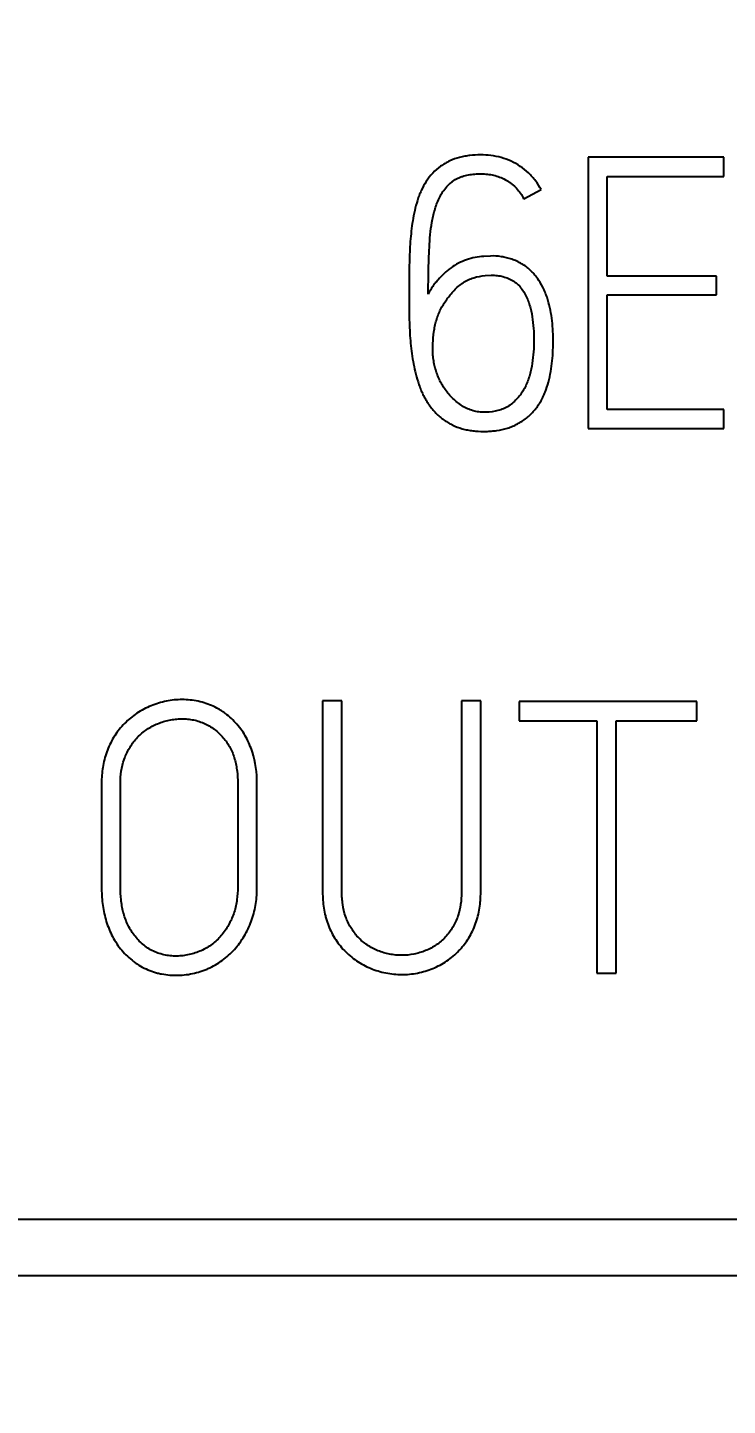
# Model space of a CAD drawing. Extents: x 0 to 420, y 0 to 297.
# Drawn here: x 136.68 to 140.8, y 164.22 to 172.33 of the extents above; entities that cross this region are included whole.
import ezdxf

# ---------------------------------------------------------------- set-up
doc = ezdxf.new("R2010")
doc.units = 0
doc.header["$LTSCALE"] = 23.1
for name, color, linetype in [('10000_FRONT', 7, 'CONTINUOUS'), ('10100_DIM_FRONT', 7, 'CONTINUOUS'), ('10500_FRONT_LABELING', 7, 'CONTINUOUS')]:
    doc.layers.add(name, color=color, linetype=linetype)
doc.styles.get("Standard").update_dxf_attribs({"font": 'txt', "width": 0.8})
doc.dimstyles.new('DIMSTYLE_1', dxfattribs={"dimtxt": 3.5, "dimasz": 3.5, "dimexe": 0.18, "dimexo": 0.0625, "dimgap": 0.09, "dimtad": 1, "dimtxsty": 'STANDARD', "dimcen": 0.09, "dimazin": 3, "dimtp": 0.05, "dimtm": 0.05, "dimtfac": 1, "dimtofl": 0, "dimtmove": 0, "dimatfit": 3, "dimtolj": 1})

# ---------------------------------------------------------------- blocks, each defined once
blk = doc.blocks.new('*D0')
at = {"layer": '10100_DIM_FRONT', "linetype": 'CONTINUOUS'}
for p, q in [((159.5742, 187.4621), (159.5742, 124.6714)), ((80.0742, 147.0131), (80.0742, 124.6714)), ((80.0742, 126.6714), (119.8242, 126.6714)), ((159.5742, 126.6714), (119.8242, 126.6714))]:
    blk.add_line(p, q, dxfattribs=at)
for points in [[(83.5742, 127.1714), (80.0742, 126.6714), (83.5742, 126.1714)], [(156.0742, 126.1714), (159.5742, 126.6714), (156.0742, 127.1714)]]:
    blk.add_solid(points, dxfattribs=at)
at = {"layer": '10100_DIM_FRONT', "linetype": 'CONTINUOUS', "width": 0.714286}
blk.add_text('79,5', height=3.5, dxfattribs=at).set_placement((115.9935, 127.5464))
blk = doc.blocks.new('*D1')
at = {"layer": '10100_DIM_FRONT', "linetype": 'CONTINUOUS'}
for p, q in [((88.074177, 187.462099), (88.074177, 132.024382)), ((159.574177, 147.949506), (159.574177, 132.024382)), ((88.074177, 134.024382), (123.824177, 134.024382)), ((159.574177, 134.024382), (123.824177, 134.024382))]:
    blk.add_line(p, q, dxfattribs=at)
for points in [[(91.574177, 134.524382), (88.074177, 134.024382), (91.574177, 133.524382)], [(156.074177, 133.524382), (159.574177, 134.024382), (156.074177, 134.524382)]]:
    blk.add_solid(points, dxfattribs=at)
at = {"layer": '10100_DIM_FRONT', "linetype": 'CONTINUOUS', "width": 0.660714}
blk.add_text('71,5', height=3.5, dxfattribs=at).set_placement((120.380361, 134.899382))

msp = doc.modelspace()

# ---------------------------------------------------------------- linework, layer by layer
at = {"layer": '10000_FRONT', "color": 7, "linetype": 'CONTINUOUS'}
for p, q in [((88.0742, 165.3156), (159.5742, 165.3156)), ((88.0742, 164.9826), (159.5742, 164.9826))]:
    msp.add_line(p, q, dxfattribs=at)
at = {"layer": '10500_FRONT_LABELING', "color": 7, "linetype": 'CONTINUOUS'}
for p, q in [((139.9793, 171.5631), (139.9793, 169.9675)), ((140.776, 171.5631), (139.9793, 171.5631)), ((140.776, 171.4499), (140.776, 171.5631)), ((140.0903, 170.8641), (140.0903, 171.4499)), ((140.0903, 171.4499), (140.776, 171.4499)), ((139.5998, 171.319), (139.7019, 171.3723)), ((139.4046, 170.9817), (139.3646, 170.9795)), ((139.3735, 170.8663), (139.409, 170.8685)), ((140.7338, 170.8641), (140.0903, 170.8641)), ((140.7338, 170.7531), (140.7338, 170.8641)), ((140.0903, 170.0785), (140.0903, 170.7531)), ((140.0903, 170.7531), (140.7338, 170.7531)), ((140.776, 170.0785), (140.0903, 170.0785)), ((140.776, 169.9675), (140.776, 170.0785)), ((139.9793, 169.9675), (140.776, 169.9675)), ((138.417, 168.3653), (138.417, 167.238)), ((138.5302, 168.3653), (138.417, 168.3653)), ((138.5302, 167.238), (138.5302, 168.3653)), ((139.2337, 168.3653), (139.2337, 167.238)), ((139.3469, 168.3653), (139.2337, 168.3653)), ((139.3469, 167.238), (139.3469, 168.3653)), ((139.5732, 168.3609), (139.5732, 168.2477)), ((140.6184, 168.3609), (139.5732, 168.3609)), ((140.6184, 168.2477), (140.6184, 168.3609)), ((139.5732, 168.2477), (140.0303, 168.2477)), ((140.0303, 168.2477), (140.0303, 166.7631)), ((140.1435, 166.7631), (140.1435, 168.2477)), ((140.1435, 168.2477), (140.6184, 168.2477)), ((137.1166, 167.8793), (137.1166, 167.2691)), ((137.2276, 167.2691), (137.2276, 167.8793)), ((137.9177, 167.8793), (137.9177, 167.2691)), ((138.0309, 167.2691), (138.0309, 167.8793)), ((140.0303, 166.7631), (140.1435, 166.7631))]:
    msp.add_line(p, q, dxfattribs=at)
for points, knots in [([(139.7019, 171.3723), (139.6924, 171.3907), (139.6814, 171.4082), (139.6569, 171.4411), (139.6432, 171.4566), (139.613, 171.4853), (139.5969, 171.4981), (139.5627, 171.5209), (139.5447, 171.5309), (139.4879, 171.5568), (139.4482, 171.5676), (139.3863, 171.5753), (139.3657, 171.5764), (139.3246, 171.5765), (139.3041, 171.5754), (139.2735, 171.5721), (139.2633, 171.5706), (139.243, 171.5671), (139.2328, 171.5649), (139.2026, 171.5571), (139.1832, 171.5502), (139.1552, 171.5371), (139.1461, 171.5323), (139.1282, 171.5218), (139.1194, 171.5161), (139.0942, 171.498), (139.0787, 171.4845), (139.0505, 171.4544), (139.0377, 171.4378), (139.0152, 171.4032), (139.0054, 171.3852), (138.9925, 171.3571), (138.9886, 171.3476), (138.9812, 171.3283), (138.9778, 171.3184), (138.9684, 171.2889), (138.9631, 171.269), (138.9538, 171.2291), (138.9499, 171.2091), (138.9433, 171.1688), (138.9407, 171.1485), (138.9362, 171.1079), (138.9343, 171.0875), (138.9312, 171.0467), (138.93, 171.0263), (138.9273, 170.9648), (138.9266, 170.9237), (138.9255, 170.8416), (138.9252, 170.8006), (138.9252, 170.7186), (138.9257, 170.6777), (138.927, 170.5959), (138.928, 170.555), (138.9322, 170.4938), (138.934, 170.4735), (138.9383, 170.4329), (138.9408, 170.4126), (138.9468, 170.3721), (138.9504, 170.3519), (138.9589, 170.3116), (138.9638, 170.2915), (138.9749, 170.2514), (138.9811, 170.2315), (138.9922, 170.2016), (138.9962, 170.1917), (139.0048, 170.1724), (139.0094, 170.1629), (139.0242, 170.1349), (139.0353, 170.1169), (139.054, 170.0911), (139.0606, 170.0827), (139.0744, 170.0666), (139.0816, 170.0589), (139.1041, 170.037), (139.1206, 170.0239), (139.1469, 170.0061), (139.1561, 170.0005), (139.1746, 169.9902), (139.184, 169.9856), (139.213, 169.973), (139.233, 169.9664), (139.264, 169.9592), (139.2745, 169.9572), (139.2954, 169.954), (139.3269, 169.9503), (139.3584, 169.9495), (139.3899, 169.9502), (139.4005, 169.9507), (139.4215, 169.9525), (139.4321, 169.9537), (139.4636, 169.9584), (139.4842, 169.963), (139.5143, 169.9726), (139.5242, 169.9762), (139.5438, 169.9843), (139.5535, 169.9888), (139.5817, 170.0037), (139.5993, 170.0152), (139.6238, 170.0348), (139.6317, 170.0417), (139.6469, 170.0564), (139.6543, 170.0642), (139.675, 170.0884), (139.6871, 170.1056), (139.7032, 170.1329), (139.7082, 170.1422), (139.7175, 170.1613), (139.7218, 170.171), (139.7416, 170.2199), (139.7519, 170.2606), (139.7627, 170.3229), (139.7655, 170.3439), (139.7697, 170.3858), (139.7711, 170.4067), (139.7728, 170.4486), (139.7731, 170.4695), (139.7727, 170.5113), (139.7713, 170.5532), (139.7674, 170.5949), (139.7619, 170.6367), (139.7583, 170.6577), (139.7492, 170.6989), (139.7438, 170.7193), (139.7337, 170.7492), (139.73, 170.7591), (139.7219, 170.7787), (139.7175, 170.7884), (139.7032, 170.8167), (139.6924, 170.8346), (139.6739, 170.86), (139.6673, 170.8681), (139.6534, 170.884), (139.646, 170.8916), (139.6226, 170.9134), (139.6058, 170.926), (139.5785, 170.9422), (139.569, 170.947), (139.5495, 170.9557), (139.5297, 170.9633), (139.5094, 170.969), (139.489, 170.974), (139.4787, 170.9761), (139.4473, 170.9812), (139.4259, 170.9829), (139.4046, 170.9817)], [0, 0, 0, 0, 0.015625, 0.015625, 0.03125, 0.03125, 0.046875, 0.046875, 0.0625, 0.0625, 0.09375, 0.09375, 0.109375, 0.109375, 0.125, 0.125, 0.132812, 0.132812, 0.140625, 0.140625, 0.15625, 0.15625, 0.164062, 0.164062, 0.171875, 0.171875, 0.1875, 0.1875, 0.203125, 0.203125, 0.21875, 0.21875, 0.226562, 0.226562, 0.234375, 0.234375, 0.25, 0.25, 0.265625, 0.265625, 0.28125, 0.28125, 0.296875, 0.296875, 0.3125, 0.3125, 0.34375, 0.34375, 0.375, 0.375, 0.40625, 0.40625, 0.4375, 0.4375, 0.453125, 0.453125, 0.46875, 0.46875, 0.484375, 0.484375, 0.5, 0.5, 0.515625, 0.515625, 0.523438, 0.523438, 0.53125, 0.53125, 0.546875, 0.546875, 0.554688, 0.554688, 0.5625, 0.5625, 0.578125, 0.578125, 0.585938, 0.585938, 0.59375, 0.59375, 0.609375, 0.609375, 0.617188, 0.617188, 0.625, 0.640625, 0.640625, 0.648438, 0.648438, 0.65625, 0.65625, 0.671875, 0.671875, 0.679688, 0.679688, 0.6875, 0.6875, 0.703125, 0.703125, 0.710938, 0.710938, 0.71875, 0.71875, 0.734375, 0.734375, 0.742188, 0.742188, 0.75, 0.75, 0.78125, 0.78125, 0.796875, 0.796875, 0.8125, 0.8125, 0.828125, 0.828125, 0.84375, 0.859375, 0.859375, 0.875, 0.875, 0.890625, 0.890625, 0.898438, 0.898438, 0.90625, 0.90625, 0.921875, 0.921875, 0.929688, 0.929688, 0.9375, 0.9375, 0.953125, 0.953125, 0.960938, 0.960938, 0.96875, 0.976562, 0.976562, 0.984375, 0.984375, 1, 1, 1, 1]), ([(139.0384, 170.7576), (139.0383, 170.8066), (139.0389, 170.8557), (139.0407, 170.9293), (139.0414, 170.9538), (139.0432, 171.0028), (139.0443, 171.0273), (139.0473, 171.0762), (139.0493, 171.1007), (139.0549, 171.1496), (139.0587, 171.1739), (139.0683, 171.2219), (139.0741, 171.2456), (139.089, 171.292), (139.0981, 171.3148), (139.116, 171.3477), (139.1226, 171.3582), (139.137, 171.3782), (139.1449, 171.3878), (139.1579, 171.4012), (139.1625, 171.4055), (139.1718, 171.4137), (139.1766, 171.4175), (139.1915, 171.4283), (139.2021, 171.4345), (139.2188, 171.4425), (139.2246, 171.445), (139.2363, 171.4494), (139.2422, 171.4513), (139.26, 171.4564), (139.2721, 171.459), (139.2965, 171.4628), (139.3088, 171.4641), (139.3336, 171.4655), (139.346, 171.4656), (139.3707, 171.4648), (139.383, 171.4638), (139.4076, 171.4604), (139.4198, 171.4579), (139.4558, 171.4483), (139.4786, 171.4389), (139.5055, 171.4232), (139.5108, 171.4199), (139.5211, 171.4129), (139.526, 171.4092), (139.5405, 171.3978), (139.5494, 171.3894), (139.5662, 171.3713), (139.574, 171.3615), (139.588, 171.3409), (139.5943, 171.3302), (139.5998, 171.319)], [0, 0, 0, 0, 0.125, 0.125, 0.1875, 0.1875, 0.25, 0.25, 0.3125, 0.3125, 0.375, 0.375, 0.4375, 0.4375, 0.5, 0.5, 0.53125, 0.53125, 0.5625, 0.5625, 0.578125, 0.578125, 0.59375, 0.59375, 0.625, 0.625, 0.640625, 0.640625, 0.65625, 0.65625, 0.6875, 0.6875, 0.71875, 0.71875, 0.75, 0.75, 0.78125, 0.78125, 0.8125, 0.8125, 0.875, 0.875, 0.890625, 0.890625, 0.90625, 0.90625, 0.9375, 0.9375, 0.96875, 0.96875, 1, 1, 1, 1]), ([(139.3646, 170.9795), (139.3299, 170.9775), (139.2963, 170.9708), (139.2474, 170.9539), (139.2313, 170.9471), (139.2007, 170.9315), (139.1861, 170.9226), (139.1652, 170.9076), (139.1585, 170.9023), (139.1453, 170.8912), (139.1388, 170.8854), (139.12, 170.8676), (139.1081, 170.8551), (139.0908, 170.8361), (139.0851, 170.8296), (139.0743, 170.8164), (139.0691, 170.8096), (139.0546, 170.7884), (139.0459, 170.7734), (139.0384, 170.7576)], [0, 0, 0, 0, 0.25, 0.25, 0.375, 0.375, 0.5, 0.5, 0.5625, 0.5625, 0.625, 0.625, 0.75, 0.75, 0.8125, 0.8125, 0.875, 0.875, 1, 1, 1, 1]), ([(139.409, 170.8685), (139.4207, 170.8692), (139.4323, 170.8687), (139.4551, 170.8658), (139.4664, 170.8635), (139.4889, 170.8578), (139.5, 170.8542), (139.5212, 170.8453), (139.5313, 170.84), (139.5506, 170.8272), (139.5598, 170.8198), (139.5763, 170.8037), (139.5837, 170.7949), (139.5973, 170.7761), (139.6034, 170.7661), (139.6142, 170.7458), (139.619, 170.7353), (139.6275, 170.714), (139.6313, 170.7031), (139.6379, 170.6809), (139.6407, 170.6697), (139.6481, 170.6359), (139.6516, 170.6132), (139.6568, 170.5677), (139.6584, 170.5449), (139.6596, 170.5105), (139.6598, 170.499), (139.6598, 170.476), (139.6596, 170.4644), (139.6584, 170.4299), (139.6565, 170.4071), (139.6519, 170.3615), (139.6489, 170.3388), (139.6418, 170.3051), (139.639, 170.294), (139.6325, 170.2718), (139.6288, 170.2607), (139.6167, 170.2281), (139.607, 170.2072), (139.5889, 170.1775), (139.5822, 170.1678), (139.5678, 170.1497), (139.5601, 170.1411), (139.544, 170.1247), (139.5354, 170.117), (139.5171, 170.1028), (139.5072, 170.0963), (139.4867, 170.0853), (139.4761, 170.0807), (139.4541, 170.0734), (139.4427, 170.0706), (139.4083, 170.0642), (139.3852, 170.0625), (139.3563, 170.0632), (139.3505, 170.0635), (139.3389, 170.0644), (139.333, 170.0651), (139.3157, 170.0678), (139.3044, 170.0704), (139.2823, 170.0774), (139.2716, 170.0818), (139.2507, 170.0923), (139.2406, 170.0983), (139.2214, 170.1112), (139.2122, 170.1182), (139.1944, 170.1329), (139.1858, 170.1407), (139.1694, 170.1573), (139.1615, 170.166), (139.1469, 170.1839), (139.14, 170.1932), (139.1271, 170.2124), (139.121, 170.2223), (139.1098, 170.2427), (139.1047, 170.2532), (139.0908, 170.2851), (139.0834, 170.307), (139.0747, 170.3406), (139.0723, 170.352), (139.0683, 170.375), (139.0669, 170.3865), (139.0644, 170.4209), (139.0648, 170.4439), (139.0669, 170.4897), (139.0686, 170.5126), (139.0734, 170.5469), (139.0753, 170.5584), (139.08, 170.5809), (139.0827, 170.5921), (139.0923, 170.6251), (139.1007, 170.6464), (139.116, 170.6774), (139.1216, 170.6876), (139.1337, 170.7073), (139.1402, 170.7168), (139.1537, 170.7355), (139.1607, 170.7446), (139.175, 170.7625), (139.1825, 170.7713), (139.1984, 170.7881), (139.2068, 170.7962), (139.2243, 170.8113), (139.2335, 170.8182), (139.2528, 170.8308), (139.2628, 170.8364), (139.2838, 170.8464), (139.2947, 170.8506), (139.3276, 170.861), (139.3503, 170.8648), (139.3735, 170.8663)], [0, 0, 0, 0, 0.015625, 0.015625, 0.03125, 0.03125, 0.046875, 0.046875, 0.0625, 0.0625, 0.078125, 0.078125, 0.09375, 0.09375, 0.109375, 0.109375, 0.125, 0.125, 0.140625, 0.140625, 0.15625, 0.15625, 0.1875, 0.1875, 0.21875, 0.21875, 0.234375, 0.234375, 0.25, 0.25, 0.28125, 0.28125, 0.3125, 0.3125, 0.328125, 0.328125, 0.34375, 0.34375, 0.375, 0.375, 0.390625, 0.390625, 0.40625, 0.40625, 0.421875, 0.421875, 0.4375, 0.4375, 0.453125, 0.453125, 0.46875, 0.46875, 0.5, 0.5, 0.507812, 0.507812, 0.515625, 0.515625, 0.53125, 0.53125, 0.546875, 0.546875, 0.5625, 0.5625, 0.578125, 0.578125, 0.59375, 0.59375, 0.609375, 0.609375, 0.625, 0.625, 0.640625, 0.640625, 0.65625, 0.65625, 0.6875, 0.6875, 0.703125, 0.703125, 0.71875, 0.71875, 0.75, 0.75, 0.78125, 0.78125, 0.796875, 0.796875, 0.8125, 0.8125, 0.84375, 0.84375, 0.859375, 0.859375, 0.875, 0.875, 0.890625, 0.890625, 0.90625, 0.90625, 0.921875, 0.921875, 0.9375, 0.9375, 0.953125, 0.953125, 0.96875, 0.96875, 1, 1, 1, 1]), ([(138.0309, 167.8793), (138.0309, 167.9421), (138.0228, 168.0037), (137.9987, 168.0785), (137.9932, 168.0932), (137.9809, 168.1219), (137.9674, 168.1499), (137.951, 168.1765), (137.9332, 168.2022), (137.9233, 168.2147), (137.9027, 168.2383), (137.8919, 168.2495), (137.8693, 168.2709), (137.8575, 168.281), (137.8387, 168.295), (137.8323, 168.2995), (137.8191, 168.3081), (137.8123, 168.3123), (137.7917, 168.324), (137.7776, 168.331), (137.7489, 168.3433), (137.7342, 168.3486), (137.7042, 168.3577), (137.6889, 168.3615), (137.6422, 168.3702), (137.6109, 168.3725), (137.5639, 168.3715), (137.5481, 168.3704), (137.5167, 168.3665), (137.5012, 168.3638), (137.4554, 168.3534), (137.4257, 168.3436), (137.3823, 168.3246), (137.3682, 168.3175), (137.3409, 168.3021), (137.3278, 168.2937), (137.3023, 168.2758), (137.29, 168.2662), (137.2662, 168.2457), (137.2547, 168.2347), (137.2224, 168.2003), (137.2038, 168.1753), (137.1795, 168.1353), (137.172, 168.1215), (137.1582, 168.0931), (137.1521, 168.0787), (137.1414, 168.0494), (137.1368, 168.0345), (137.1291, 168.0043), (137.126, 167.9889), (137.1212, 167.9579), (137.1194, 167.9422), (137.1172, 167.9108), (137.1166, 167.8951), (137.1166, 167.8793)], [0, 0, 0, 0, 0.125, 0.125, 0.15625, 0.15625, 0.1875, 0.21875, 0.21875, 0.25, 0.25, 0.28125, 0.28125, 0.3125, 0.3125, 0.328125, 0.328125, 0.34375, 0.34375, 0.375, 0.375, 0.40625, 0.40625, 0.4375, 0.4375, 0.5, 0.5, 0.53125, 0.53125, 0.5625, 0.5625, 0.625, 0.625, 0.65625, 0.65625, 0.6875, 0.6875, 0.71875, 0.71875, 0.75, 0.75, 0.8125, 0.8125, 0.84375, 0.84375, 0.875, 0.875, 0.90625, 0.90625, 0.9375, 0.9375, 0.96875, 0.96875, 1, 1, 1, 1]), ([(137.2276, 167.8793), (137.2276, 167.9034), (137.2291, 167.9272), (137.2361, 167.9742), (137.2415, 167.9973), (137.2535, 168.0314), (137.258, 168.0426), (137.2682, 168.0644), (137.2737, 168.0749), (137.2858, 168.0955), (137.2923, 168.1056), (137.3064, 168.125), (137.3141, 168.1344), (137.3383, 168.1612), (137.3562, 168.177), (137.3853, 168.1979), (137.3954, 168.2044), (137.4164, 168.2164), (137.4272, 168.2218), (137.4601, 168.2363), (137.4828, 168.2438), (137.5181, 168.2519), (137.53, 168.2541), (137.5537, 168.2572), (137.5656, 168.2582), (137.5894, 168.259), (137.6014, 168.2588), (137.6253, 168.2573), (137.6374, 168.2559), (137.673, 168.2497), (137.6959, 168.243), (137.729, 168.2287), (137.7399, 168.2232), (137.7606, 168.211), (137.7803, 168.1976), (137.7985, 168.182), (137.816, 168.1655), (137.8244, 168.1567), (137.8479, 168.1295), (137.8615, 168.11), (137.8785, 168.078), (137.8835, 168.067), (137.8923, 168.0447), (137.8999, 168.022), (137.9055, 167.9987), (137.9102, 167.9751), (137.9121, 167.9632), (137.9165, 167.9274), (137.9177, 167.9034), (137.9177, 167.8793)], [0, 0, 0, 0, 0.0625, 0.0625, 0.125, 0.125, 0.15625, 0.15625, 0.1875, 0.1875, 0.21875, 0.21875, 0.25, 0.25, 0.3125, 0.3125, 0.34375, 0.34375, 0.375, 0.375, 0.4375, 0.4375, 0.46875, 0.46875, 0.5, 0.5, 0.53125, 0.53125, 0.5625, 0.5625, 0.625, 0.625, 0.65625, 0.65625, 0.6875, 0.71875, 0.71875, 0.75, 0.75, 0.8125, 0.8125, 0.84375, 0.84375, 0.875, 0.90625, 0.90625, 0.9375, 0.9375, 1, 1, 1, 1]), ([(137.1166, 167.2691), (137.1166, 167.2367), (137.1183, 167.2045), (137.1262, 167.1408), (137.1323, 167.1093), (137.1456, 167.0625), (137.1507, 167.0471), (137.1622, 167.017), (137.1687, 167.0023), (137.183, 166.9735), (137.1909, 166.9595), (137.2082, 166.9322), (137.2177, 166.9189), (137.2479, 166.881), (137.2705, 166.8583), (137.3019, 166.8332), (137.3084, 166.8284), (137.3216, 166.819), (137.3284, 166.8145), (137.3492, 166.8017), (137.3776, 166.7864), (137.4075, 166.7747), (137.4305, 166.7673), (137.4382, 166.765), (137.454, 166.761), (137.4619, 166.7592), (137.5019, 166.7515), (137.5341, 166.7491), (137.5826, 166.7503), (137.599, 166.7516), (137.6311, 166.7558), (137.6469, 166.7588), (137.6782, 166.7662), (137.6937, 166.7708), (137.7166, 166.7787), (137.7242, 166.7815), (137.7392, 166.7876), (137.7467, 166.7908), (137.7834, 166.8079), (137.8108, 166.8246), (137.8489, 166.8541), (137.8611, 166.8646), (137.8846, 166.8872), (137.8956, 166.899), (137.9269, 166.9358), (137.9451, 166.9624), (137.9772, 167.0188), (137.9907, 167.048), (138.0066, 167.0934), (138.0111, 167.1088), (138.0187, 167.1402), (138.0217, 167.1562), (138.0288, 167.2043), (138.0309, 167.2366), (138.0309, 167.2691)], [0, 0, 0, 0, 0.0625, 0.0625, 0.125, 0.125, 0.15625, 0.15625, 0.1875, 0.1875, 0.21875, 0.21875, 0.25, 0.25, 0.3125, 0.3125, 0.328125, 0.328125, 0.34375, 0.34375, 0.375, 0.40625, 0.40625, 0.421875, 0.421875, 0.4375, 0.4375, 0.5, 0.5, 0.53125, 0.53125, 0.5625, 0.5625, 0.59375, 0.59375, 0.609375, 0.609375, 0.625, 0.625, 0.6875, 0.6875, 0.71875, 0.71875, 0.75, 0.75, 0.8125, 0.8125, 0.875, 0.875, 0.90625, 0.90625, 0.9375, 0.9375, 1, 1, 1, 1]), ([(137.9177, 167.2691), (137.9177, 167.244), (137.9163, 167.2192), (137.9113, 167.1824), (137.9092, 167.1701), (137.9039, 167.1459), (137.9006, 167.1337), (137.8892, 167.0979), (137.8794, 167.0751), (137.8618, 167.0423), (137.8555, 167.0316), (137.8418, 167.0107), (137.8344, 167.0005), (137.8109, 166.9715), (137.7934, 166.954), (137.7645, 166.9307), (137.7544, 166.9234), (137.7332, 166.91), (137.7222, 166.9039), (137.6886, 166.8877), (137.6652, 166.8795), (137.6287, 166.8704), (137.6163, 166.868), (137.5917, 166.8646), (137.5793, 166.8635), (137.5545, 166.8627), (137.5421, 166.863), (137.5172, 166.8648), (137.5047, 166.8664), (137.4679, 166.8733), (137.4443, 166.8809), (137.4102, 166.8971), (137.3993, 166.9032), (137.3785, 166.9168), (137.3686, 166.9243), (137.3497, 166.9404), (137.3406, 166.9491), (137.3235, 166.9673), (137.3074, 166.9864), (137.2934, 167.007), (137.2805, 167.0284), (137.2746, 167.0395), (137.2588, 167.0733), (137.2508, 167.0968), (137.2415, 167.133), (137.2389, 167.1452), (137.2346, 167.1698), (137.2328, 167.1821), (137.2288, 167.2192), (137.2276, 167.2441), (137.2276, 167.2691)], [0, 0, 0, 0, 0.0625, 0.0625, 0.09375, 0.09375, 0.125, 0.125, 0.1875, 0.1875, 0.21875, 0.21875, 0.25, 0.25, 0.3125, 0.3125, 0.34375, 0.34375, 0.375, 0.375, 0.4375, 0.4375, 0.46875, 0.46875, 0.5, 0.5, 0.53125, 0.53125, 0.5625, 0.5625, 0.625, 0.625, 0.65625, 0.65625, 0.6875, 0.6875, 0.71875, 0.71875, 0.75, 0.78125, 0.78125, 0.8125, 0.8125, 0.875, 0.875, 0.90625, 0.90625, 0.9375, 0.9375, 1, 1, 1, 1]), ([(138.417, 167.238), (138.417, 167.2066), (138.4191, 167.1754), (138.4261, 167.1293), (138.4291, 167.114), (138.4348, 167.0913), (138.4369, 167.0838), (138.4415, 167.0687), (138.444, 167.0612), (138.4575, 167.0243), (138.4713, 166.9965), (138.4956, 166.9568), (138.5044, 166.944), (138.5235, 166.9191), (138.5338, 166.9071), (138.5665, 166.8731), (138.5904, 166.8531), (138.6292, 166.8267), (138.6426, 166.8185), (138.6704, 166.8035), (138.6846, 166.7969), (138.7279, 166.779), (138.7578, 166.7699), (138.8197, 166.7574), (138.8508, 166.7543), (138.8975, 166.7542), (138.9132, 166.7549), (138.9444, 166.7579), (138.9601, 166.7602), (139.0062, 166.7694), (139.0361, 166.7783), (139.0795, 166.796), (139.0938, 166.8026), (139.1216, 166.8175), (139.135, 166.8257), (139.1736, 166.852), (139.1974, 166.872), (139.2245, 166.9005), (139.2298, 166.9063), (139.24, 166.9183), (139.2449, 166.9244), (139.2591, 166.9431), (139.2679, 166.956), (139.2842, 166.9826), (139.2917, 166.9962), (139.3055, 167.0244), (139.3117, 167.039), (139.3225, 167.0684), (139.3271, 167.0833), (139.3347, 167.1134), (139.3377, 167.1287), (139.3424, 167.1596), (139.3441, 167.1752), (139.3463, 167.2066), (139.3469, 167.2223), (139.3469, 167.238)], [0, 0, 0, 0, 0.0625, 0.0625, 0.09375, 0.09375, 0.109375, 0.109375, 0.125, 0.125, 0.1875, 0.1875, 0.21875, 0.21875, 0.25, 0.25, 0.3125, 0.3125, 0.34375, 0.34375, 0.375, 0.375, 0.4375, 0.4375, 0.5, 0.5, 0.53125, 0.53125, 0.5625, 0.5625, 0.625, 0.625, 0.65625, 0.65625, 0.6875, 0.6875, 0.75, 0.75, 0.765625, 0.765625, 0.78125, 0.78125, 0.8125, 0.8125, 0.84375, 0.84375, 0.875, 0.875, 0.90625, 0.90625, 0.9375, 0.9375, 0.96875, 0.96875, 1, 1, 1, 1]), ([(139.2337, 167.238), (139.2337, 167.2141), (139.2322, 167.1904), (139.2256, 167.1436), (139.2203, 167.1206), (139.2086, 167.0867), (139.2041, 167.0755), (139.1939, 167.0538), (139.1884, 167.0432), (139.1763, 167.0227), (139.1698, 167.0128), (139.1556, 166.9935), (139.1479, 166.9841), (139.1234, 166.9577), (139.1053, 166.9422), (139.0758, 166.922), (139.0656, 166.9157), (139.0443, 166.9043), (139.0334, 166.8993), (139.0002, 166.8859), (138.9772, 166.8792), (138.9299, 166.8698), (138.9062, 166.8674), (138.8705, 166.8674), (138.8586, 166.868), (138.8348, 166.8704), (138.8228, 166.8721), (138.7876, 166.879), (138.7647, 166.8856), (138.7314, 166.8989), (138.7204, 166.9039), (138.6992, 166.9152), (138.689, 166.9214), (138.6595, 166.9415), (138.6414, 166.9568), (138.6169, 166.9831), (138.6091, 166.9924), (138.5949, 167.0116), (138.5883, 167.0216), (138.5761, 167.0421), (138.5705, 167.0526), (138.5603, 167.0744), (138.5557, 167.0856), (138.5439, 167.1194), (138.5385, 167.1426), (138.5334, 167.178), (138.5322, 167.19), (138.5306, 167.214), (138.5302, 167.226), (138.5302, 167.238)], [0, 0, 0, 0, 0.0625, 0.0625, 0.125, 0.125, 0.15625, 0.15625, 0.1875, 0.1875, 0.21875, 0.21875, 0.25, 0.25, 0.3125, 0.3125, 0.34375, 0.34375, 0.375, 0.375, 0.4375, 0.4375, 0.5, 0.5, 0.53125, 0.53125, 0.5625, 0.5625, 0.625, 0.625, 0.65625, 0.65625, 0.6875, 0.6875, 0.75, 0.75, 0.78125, 0.78125, 0.8125, 0.8125, 0.84375, 0.84375, 0.875, 0.875, 0.9375, 0.9375, 0.96875, 0.96875, 1, 1, 1, 1])]:
    msp.add_open_spline(points, degree=3, knots=knots, dxfattribs=at)

# ---------------------------------------------------------------- dimensions: what is measured, and where the dimension line sits
at = {"layer": '10100_DIM_FRONT', "linetype": 'CONTINUOUS'}
for base, p1, p2, text, picture, middle in [((159.5742, 126.6714), (80.0742, 147.0131), (159.5742, 187.4621), '79,5', '*D0', (120.9935, 129.2964)), ((159.5742, 134.0244), (88.0742, 187.4621), (159.5742, 147.9495), '71,5', '*D1', (125.0054, 136.6494))]:
    dim = msp.add_linear_dim(base=base, p1=p1, p2=p2, text=text, dimstyle='DIMSTYLE_1', dxfattribs=at)
    dim.commit()
    dim.dimension.update_dxf_attribs({"geometry": picture, "text_midpoint": middle, "dimtype": 160})

doc.saveas('drawing.dxf')
